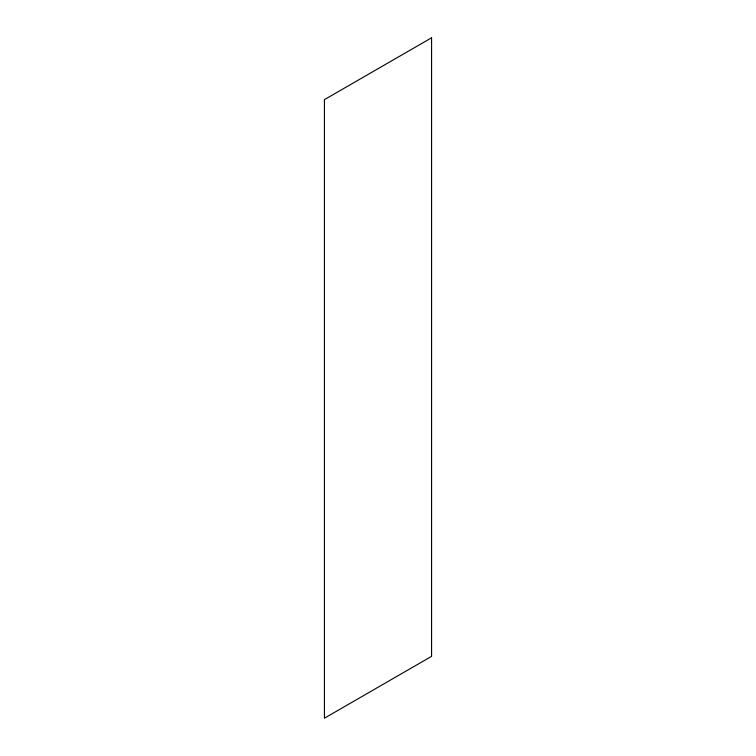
<?xml version="1.0" encoding="UTF-8"?>
<svg xmlns="http://www.w3.org/2000/svg" width="756" height="756" viewBox="0 0 756 756"><rect width="100%" height="100%" fill="white"/><g stroke="black" fill="none" stroke-linecap="round" stroke-linejoin="round"><path stroke-width="1.13" d="M431.572 37.8L324.428 99.65L324.428 718.2L431.572 656.35L431.572 37.8"/></g></svg>
